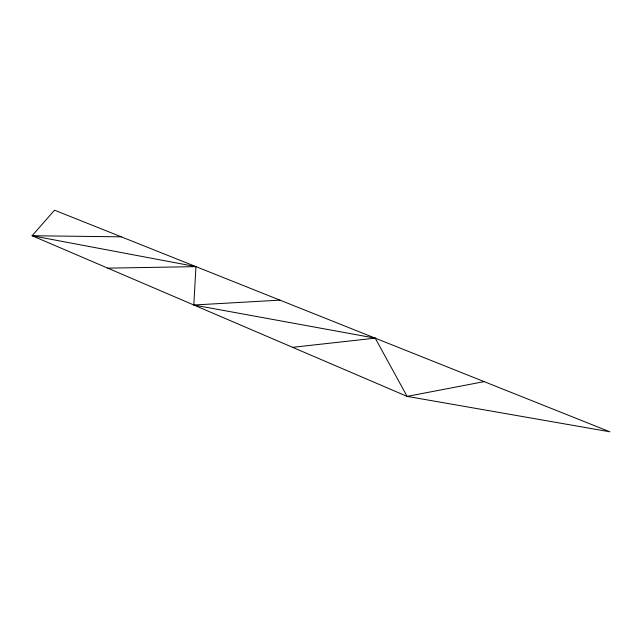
<?xml version="1.0" encoding="UTF-8"?>
<svg xmlns="http://www.w3.org/2000/svg" width="642" height="642" viewBox="0 0 642 642"><rect width="100%" height="100%" fill="white"/><g stroke="black" fill="none" stroke-linecap="round" stroke-linejoin="round"><path stroke-width="0.96" d="M484.14 381.629L407.116 396.387L375.217 338.157L193.812 305.014L195.938 266.623L32.1 235.734L54.53 210.191L609.9 431.809L407.116 396.387L32.1 235.734L121.29 236.834M292.583 347.322L375.217 338.157M193.812 305.014L279.952 300.143M107.752 268.147L195.938 266.623"/></g></svg>
